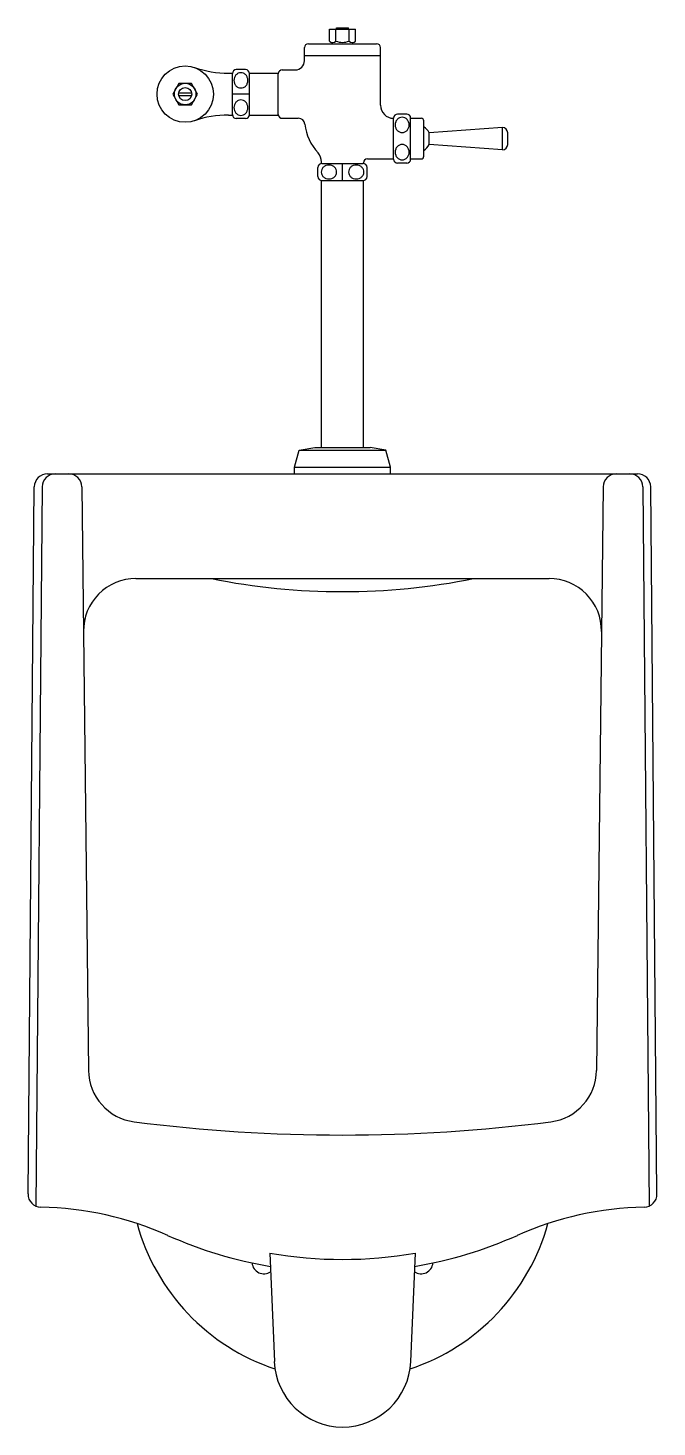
# Model space of a CAD drawing. Header units: millimetres. Extents: x -240 to 240, y 0 to 1069.
import ezdxf

# ---------------------------------------------------------------- set-up
doc = ezdxf.new("R2010")
doc.units = ezdxf.units.MM
doc.layers.add('ceco.net 382', color=7, linetype='Continuous')

msp = doc.modelspace()

# ---------------------------------------------------------------- linework, layer by layer
at = {"layer": 'ceco.net 382'}
for p, q in [((-4.5, 1067.5), (-4.5, 1068.5)), ((-4.5, 1068.5), (4.5, 1068.5)), ((4.5, 1067.5), (4.5, 1068.5)), ((-10, 1058.5), (-10, 1067.5)), ((-10, 1067.5), (10, 1067.5)), ((-5, 1058.5), (-5, 1067.5)), ((5, 1058.5), (5, 1067.5)), ((10, 1058.5), (10, 1067.5)), ((-29, 1043.5), (-29, 1053.5)), ((-29, 1047.5), (29, 1047.5)), ((-26, 1056.5), (26, 1056.5)), ((-8, 1056.5), (-8, 1057.5)), ((8, 1056.5), (8, 1057.5)), ((29, 1009.5), (29, 1053.5)), ((-74, 1036.7), (-81, 1036.7)), ((-46, 1036.5), (-36, 1036.5)), ((-124.8, 1026.2), (-129.5, 1018)), ((-115.3, 1026.2), (-124.8, 1026.2)), ((-110.5, 1018), (-115.3, 1026.2)), ((-87, 1034), (-84, 1034)), ((-84, 1002.3), (-84, 1033.7)), ((-71, 1034), (-49, 1034)), ((-71, 1002.3), (-71, 1033.7)), ((-49, 1002.5), (-49, 1033.5)), ((-129.5, 1018), (-124.8, 1009.8)), ((-124.9, 1019), (-115.1, 1019)), ((-124.9, 1017), (-115.1, 1017)), ((-115.3, 1009.8), (-110.5, 1018)), ((-71, 1018), (-84, 1018)), ((-124.8, 1009.8), (-115.3, 1009.8)), ((-87, 1002), (-84, 1002)), ((-74, 999.3), (-81, 999.3)), ((-71, 1002), (-49, 1002)), ((-46, 999.5), (-33.7, 999.5)), ((39, 968.3), (39, 999.7)), ((49, 1002.7), (42, 1002.7)), ((52, 968.3), (52, 999.7)), ((52, 999.5), (60, 999.5)), ((62, 970.5), (62, 997.5)), ((122, 992.5), (66, 988.5)), ((66, 979.5), (66, 988.5)), ((122, 975.5), (122, 992.5)), ((126, 979.5), (126, 988.5)), ((122, 975.5), (66, 979.5)), ((-18.7, 955), (-18.7, 962)), ((-16, 965), (-16, 966.3)), ((-15.7, 965), (15.7, 965)), ((0, 952), (0, 965)), ((16, 965), (16, 965.5)), ((18.7, 955), (18.7, 962)), ((19, 968.5), (39, 968.5)), ((49, 965.3), (42, 965.3)), ((52, 968.5), (60, 968.5)), ((-16, 748), (-16, 952)), ((-15.7, 952), (15.7, 952)), ((16, 748), (16, 952)), ((-33, 746), (-21, 748)), ((-21, 748), (21, 748)), ((33, 746), (21, 748)), ((-36.5, 733), (-33, 746)), ((-33, 746), (33, 746)), ((36.5, 733), (33, 746)), ((-225.1, 728), (225.1, 728)), ((-36.5, 728), (-36.5, 733)), ((-36.5, 733), (36.5, 733)), ((36.5, 728), (36.5, 733)), ((-239.9, 178), (-235.1, 718.1)), ((-229.1, 718.1), (-234, 168.8)), ((-198.9, 718.1), (-193.8, 272.3)), ((198.9, 718.1), (193.8, 272.3)), ((229.1, 718.1), (234, 168.8)), ((239.9, 178), (235.1, 718.1)), ((-157.6, 648), (157.6, 648)), ((-55.4, 132.9), (-52, 50)), ((55.4, 132.9), (52, 50))]:
    msp.add_line(p, q, dxfattribs=at)
for points in [[(-79.5, 1033.9, 0.101512), (-81.3, 1032.6, 0.094975), (-82.4, 1030.7, 0.183148), (-82.4, 1026.2, 0.094975), (-81.3, 1024.3, 0.101512), (-79.5, 1023.1, 0.215803), (-75.5, 1023.1, 0.101512), (-73.7, 1024.3, 0.094975), (-72.6, 1026.2, 0.090819), (-72.1, 1028.5, 0.090819), (-72.6, 1030.7, 0.094975), (-73.7, 1032.6, 0.101512), (-75.5, 1033.9, 0.215803)], [(-79.5, 1013.1, 0.101512), (-81.3, 1011.8, 0.094975), (-82.4, 1009.9, 0.183148), (-82.4, 1005.4, 0.094975), (-81.3, 1003.5, 0.101512), (-79.5, 1002.2, 0.215803), (-75.5, 1002.2, 0.101512), (-73.7, 1003.5, 0.094975), (-72.6, 1005.4, 0.090819), (-72.1, 1007.6, 0.090819), (-72.6, 1009.9, 0.094975), (-73.7, 1011.8, 0.101512), (-75.5, 1013.1, 0.215803)], [(43.5, 999.9, 0.101512), (41.7, 998.6, 0.094975), (40.6, 996.7, 0.183148), (40.6, 992.2, 0.094975), (41.7, 990.3, 0.101512), (43.5, 989.1, 0.215803), (47.5, 989.1, 0.101512), (49.3, 990.3, 0.094975), (50.4, 992.2, 0.090819), (50.9, 994.5, 0.090819), (50.4, 996.7, 0.094975), (49.3, 998.6, 0.101512), (47.5, 999.9, 0.215803)], [(43.5, 979.1, 0.101512), (41.7, 977.8, 0.094975), (40.6, 975.9, 0.183148), (40.6, 971.4, 0.094975), (41.7, 969.5, 0.101512), (43.5, 968.2, 0.215803), (47.5, 968.2, 0.101512), (49.3, 969.5, 0.094975), (50.4, 971.4, 0.090819), (50.9, 973.6, 0.090819), (50.4, 975.9, 0.094975), (49.3, 977.8, 0.101512), (47.5, 979.1, 0.215803)], [(-4.5, 958.5, 0.106673), (-4.9, 960.5, 0.101512), (-6.2, 962.3, 0.094975), (-8.1, 963.4, 0.183148), (-12.6, 963.4, 0.094975), (-14.5, 962.3, 0.101512), (-15.8, 960.5, 0.215803), (-15.8, 956.5, 0.101512), (-14.5, 954.7, 0.094975), (-12.6, 953.6, 0.183148), (-8.1, 953.6, 0.094975), (-6.2, 954.7, 0.101512), (-4.9, 956.5, 0.106673)], [(16.3, 958.5, 0.106673), (15.9, 960.5, 0.101512), (14.6, 962.3, 0.094975), (12.7, 963.4, 0.183148), (8.2, 963.4, 0.094975), (6.3, 962.3, 0.101512), (5.1, 960.5, 0.215803), (5.1, 956.5, 0.101512), (6.3, 954.7, 0.094975), (8.2, 953.6, 0.183148), (12.7, 953.6, 0.094975), (14.6, 954.7, 0.101512), (15.9, 956.5, 0.106673)]]:
    msp.add_lwpolyline(points, format="xyb", close=True, dxfattribs=at)
for radius in [21.5, 8.23, 5]:
    msp.add_circle((-120, 1018), radius, dxfattribs=at)
for centre, radius, start, end in [((-7.5, 1061.1), 3.63, 226.3972, 313.6028), ((0, 1070.5), 13, 247.3801, 292.6199), ((7.5, 1061.1), 3.63, 226.3972, 313.6028), ((-26, 1053.5), 3, 90, 180), ((26, 1053.5), 3, 0, 90), ((-87, 1114), 80, 251.0518, 270), ((-81, 1033.7), 3, 90, 180), ((-74, 1033.7), 3, 0, 90), ((-46, 1033.5), 3, 90, 180), ((-36, 1043.5), 7, 270, 0), ((39, 1009.5), 10, 180, 270), ((-87, 922), 80, 90, 108.9482), ((-81, 1002.3), 3, 180, 270), ((-74, 1002.3), 3, 270, 0), ((-46, 1002.5), 3, 180, 270), ((-33.7, 994.5), 5, 6.638, 90), ((10.1, 999.6), 39.1, 186.638, 222.695), ((42, 999.7), 3, 90, 180), ((49, 999.7), 3, 0, 90), ((60, 997.5), 2, 0, 90), ((56.4, 984), 10.6, 25.0876, 58.1092), ((122, 988.5), 4, 0, 90), ((-26, 966.3), 10, 0, 42.695), ((56.4, 984), 10.6, 301.8908, 334.9124), ((122, 979.5), 4, 270, 0), ((-15.7, 962), 3, 90, 180), ((15.7, 962), 3, 0, 90), ((19, 965.5), 3, 90, 180), ((42, 968.3), 3, 180, 270), ((49, 968.3), 3, 270, 0), ((60, 970.5), 2, 270, 0), ((-15.7, 955), 3, 180, 270), ((15.7, 955), 3, 270, 0), ((-225.1, 718), 10, 90, 179.4885), ((-219.1, 718), 10, 90, 179.4884), ((-208.9, 718), 10, 0.6577, 90), ((208.9, 718), 10, 90, 179.3423), ((219.1, 718), 10, 0.5116, 90), ((225.1, 718), 10, 0.5115, 90), ((-157.6, 608), 40, 90, 180.6577), ((0, 1143), 505, 258.5788, 281.4212), ((157.6, 608), 40, 359.3423, 90), ((-153.8, 272.8), 40, 180.6577, 262.7228), ((153.8, 272.8), 40, 277.2772, 359.3423), ((0, 1476.9), 1253.9, 262.7228, 277.2772), ((-229.9, 177.9), 10, 179.4885, 268.8544), ((229.9, 177.9), 10, 271.1456, 0.5115), ((-235.1, -82), 250, 65.9878, 88.8544), ((235.1, -82), 250, 91.1456, 114.0122), ((0, 198.6), 162.6, 195.3987, 251.5273), ((0, 198.6), 162.6, 288.4727, 344.6013), ((0, 445.8), 327.8, 245.9878, 260.3397), ((0, 445.8), 327.8, 279.6603, 294.0122), ((0, 445.8), 317.8, 259.9564, 280.0436), ((-60, 126), 9, 184.2053, 305.0128), ((60, 126), 9, 234.9872, 355.7947), ((0, 52.1), 52.1, 182.3345, 357.6655)]:
    msp.add_arc(centre, radius, start, end, dxfattribs=at)

doc.saveas('drawing.dxf')
